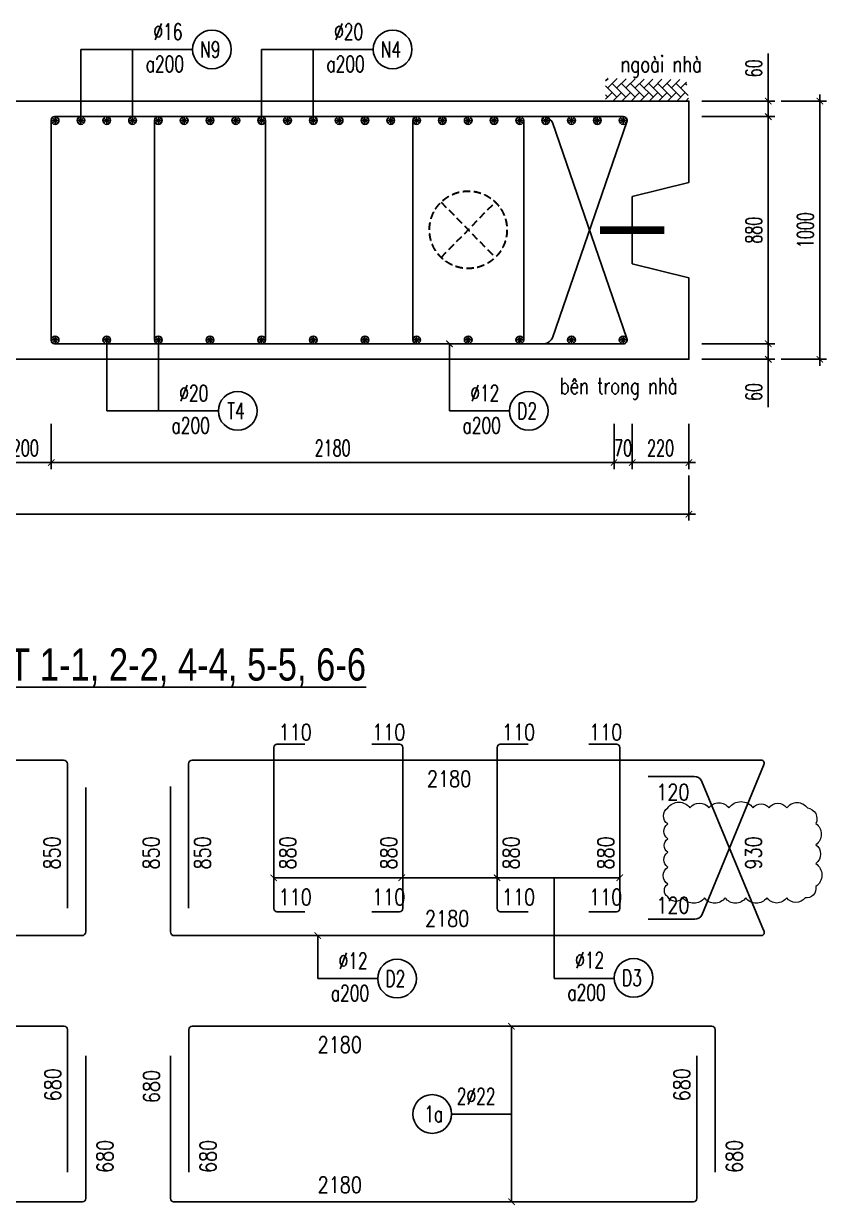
# Model space of a CAD drawing. Header units: millimetres. Extents: x -143483 to 1166745, y -1448440 to -1202244.
# Drawn here: x 222742 to 235178, y -1407462 to -1389153 of the extents above; entities that cross this region are included whole.
import ezdxf
from ezdxf.enums import TextEntityAlignment as Align

# ---------------------------------------------------------------- set-up
doc = ezdxf.new("R2010")
doc.units = ezdxf.units.MM
doc.header["$LTSCALE"] = 30
doc.header["$PDMODE"] = 3
doc.linetypes.add('DASHED', pattern=[19.05, 12.7, -6.35])
doc.layers.get('0').update_dxf_attribs({"lineweight": 9})
doc.layers.get('Defpoints').update_dxf_attribs({"lineweight": 9})
for name, color, linetype in [('ccu11-Cotthep', 9, 'Continuous'), ('ccu11-Dim', 8, 'Continuous'), ('ccu11-Hatch', 8, 'Continuous'), ('ccu11-Text', 31, 'Continuous'), ('ccu11-Thay', 7, 'Continuous'), ('ccu11-Thep', 4, 'Continuous'), ('ccu11-Thep doc', 4, 'Continuous'), ('ccu11-Thepdai', 6, 'Continuous')]:
    doc.layers.add(name, color=color, linetype=linetype)
doc.layers.add('ccu11-Khuat', color=9, linetype='DASHED', lineweight=30)
doc.layers.add('Vicom_thep doc', color=1, linetype='Continuous', lineweight=35)
doc.styles.add('ccu11-dim', font='vnsimli.shx', dxfattribs={"width": 0.65, "bigfont": 'bigfont.shx'})
doc.styles.add('ccu11-VnAvH-B', font='VHAVANB.TTF')
doc.styles.add('ccu11-vnsimli', font='vnsimli.shx', dxfattribs={"width": 0.8, "bigfont": 'vns.shx'})
doc.styles.add('ccu11-vnsimple', font='vnsimple.shx', dxfattribs={"bigfont": 'bigfont.shx'})
doc.styles.add('ccu11_simli', font='vnsimli.shx', dxfattribs={"width": 0.8})
doc.dimstyles.new('ccu11-100', dxfattribs={"dimscale": 100, "dimtxt": 2.5, "dimasz": 1, "dimexe": 1, "dimexo": 2, "dimgap": 1, "dimtad": 1, "dimdec": 0, "dimdsep": 46, "dimtxsty": 'ccu11-dim', "dimblk": 'ARCHTICK', "dimcen": -1, "dimdle": 1, "dimclrd": 256, "dimclre": 256, "dimclrt": 3, "dimadec": 0, "dimazin": 2, "dimtfac": 0.1, "dimtdec": 0, "dimtmove": 0, "dimatfit": 1, "dimldrblk": 'ARCHTICK', "dimfxl": 0, "dimtvp": 0.833333, "dimtolj": 1, "dimtzin": 12, "dimarcsym": 0})
doc.dimstyles.new('ccu11-100x4', dxfattribs={"dimscale": 100, "dimtxt": 2.5, "dimasz": 1, "dimexe": 1, "dimexo": 2, "dimgap": 1, "dimtad": 1, "dimdec": 0, "dimlfac": 0.25, "dimdsep": 46, "dimtxsty": 'ccu11-dim', "dimblk": 'ARCHTICK', "dimcen": -1, "dimdle": 1, "dimclrd": 256, "dimclre": 256, "dimclrt": 3, "dimadec": 0, "dimazin": 2, "dimtfac": 0.1, "dimtdec": 0, "dimtmove": 0, "dimatfit": 1, "dimldrblk": 'ARCHTICK', "dimfxl": 0, "dimtvp": 0.833333, "dimtolj": 1, "dimtzin": 12, "dimarcsym": 0})

# ---------------------------------------------------------------- blocks, each defined once
blk = doc.blocks.new('_ARCHTICK')
at = {"color": 0, "linetype": 'ByBlock', "const_width": 0.15}
blk.add_lwpolyline([(-0.5, -0.5), (0.5, 0.5)], dxfattribs=at)
blk = doc.blocks.new('SHD')
at = {"layer": 'ccu11-Cotthep'}
blk.add_circle((300, 0), 300, dxfattribs=at)
at = {"layer": 'ccu11-Cotthep', "color": 31, "style": 'ccu11_simli', "width": 0.8}
blk.add_attdef('DK', text='', height=250, dxfattribs=at).set_placement((-101, 65), align=Align.BOTTOM_RIGHT)
blk.add_attdef('KH', text='', height=250, dxfattribs=at).set_placement((300, 0), align=Align.MIDDLE)
blk.add_attdef('KC', text='', height=250, dxfattribs=at).set_placement((-101, -142), align=Align.TOP_RIGHT)
blk = doc.blocks.new('MCT')
at = {"ltscale": 0.005}
for p, q in [((-0.49, 0), (0.49, 0)), ((0.35, -0.35), (-0.35, 0.35)), ((-0.35, -0.35), (0.35, 0.35)), ((0, -0.49), (0, 0.49))]:
    blk.add_line(p, q, dxfattribs=at)
blk.add_circle((0, 0), 0.492, dxfattribs=at)
blk = doc.blocks.new('*U3801')
at = {"layer": 'ccu11-Thep doc', "xscale": -121.9200000001001, "yscale": 121.9200000001001, "zscale": 121.92, "rotation": 270}
blk.add_blockref('MCT', (0, 0), dxfattribs=at)
blk = doc.blocks.new('*U3802')
at = {"layer": 'ccu11-Thep doc', "color": 0, "linetype": 'ByBlock', "lineweight": -2, "transparency": 16777216}
for p in [(0, 0), (800, 0), (1600, 0), (2400, 0), (3200, 0), (4000, 0), (4800, 0), (5600, 0), (6400, 0), (7200, 0), (8000, 0)]:
    blk.add_blockref('*U3801', p, dxfattribs=at)
blk = doc.blocks.new('*U3803')
at = {"layer": 'ccu11-Thep doc', "xscale": -121.9200000001001, "yscale": 121.9200000001001, "zscale": 121.92, "rotation": 270}
blk.add_blockref('MCT', (0, 0), dxfattribs=at)
blk = doc.blocks.new('*U3804')
at = {"layer": 'ccu11-Thep doc', "color": 0, "linetype": 'ByBlock', "lineweight": -2, "transparency": 16777216}
for p in [(0, 0), (800, 0), (1600, 0), (2400, 0), (3200, 0), (4000, 0), (4800, 0), (5600, 0), (6400, 0), (7200, 0), (8000, 0)]:
    blk.add_blockref('*U3803', p, dxfattribs=at)
blk = doc.blocks.new('*D3905')
at = {"layer": 'ccu11-Dim', "linetype": 'ByBlock', "lineweight": -2, "ltscale": 30, "transparency": 16777216}
for p, q in [((232169, -1395353), (232169, -1396053)), ((233049, -1395353), (233049, -1396053)), ((233149, -1395953), (232069, -1395953))]:
    blk.add_line(p, q, dxfattribs=at)
at = {"layer": 'Defpoints', "color": 0, "linetype": 'ByBlock', "ltscale": 30, "transparency": 16777216}
for p in [(232169, -1395153), (233049, -1395153), (232169, -1395953)]:
    blk.add_point(p, dxfattribs=at)
at = {"layer": 'ccu11-Dim', "linetype": 'ByBlock', "lineweight": -2, "ltscale": 30, "transparency": 16777216, "xscale": 100, "yscale": 100, "zscale": 100, "rotation": 180}
blk.add_blockref('_ARCHTICK', (232169, -1395953), dxfattribs=at)
at = {"layer": 'ccu11-Dim', "linetype": 'ByBlock', "lineweight": -2, "ltscale": 30, "transparency": 16777216, "xscale": 100, "yscale": 100, "zscale": 100}
blk.add_blockref('_ARCHTICK', (233049, -1395953), dxfattribs=at)
at = {"layer": 'ccu11-Dim', "color": 3, "linetype": 'ByBlock', "ltscale": 30, "transparency": 16777216, "insert": (232609, -1395728), "char_height": 250, "attachment_point": 5, "style": 'ccu11-dim'}
blk.add_mtext('\\A1;220', dxfattribs=at)
blk = doc.blocks.new('*D3906')
at = {"layer": 'ccu11-Dim', "linetype": 'ByBlock', "lineweight": -2, "ltscale": 30, "transparency": 16777216}
for p, q in [((210649, -1396153), (210649, -1396853)), ((233049, -1396153), (233049, -1396853)), ((210549, -1396753), (233149, -1396753))]:
    blk.add_line(p, q, dxfattribs=at)
at = {"layer": 'Defpoints', "color": 0, "linetype": 'ByBlock', "ltscale": 30, "transparency": 16777216}
for p in [(210649, -1395953), (233049, -1395953), (233049, -1396753)]:
    blk.add_point(p, dxfattribs=at)
at = {"layer": 'ccu11-Dim', "linetype": 'ByBlock', "lineweight": -2, "ltscale": 30, "transparency": 16777216, "xscale": 100, "yscale": 100, "zscale": 100, "rotation": 180}
blk.add_blockref('_ARCHTICK', (210649, -1396753), dxfattribs=at)
at = {"layer": 'ccu11-Dim', "linetype": 'ByBlock', "lineweight": -2, "ltscale": 30, "transparency": 16777216, "xscale": 100, "yscale": 100, "zscale": 100}
blk.add_blockref('_ARCHTICK', (233049, -1396753), dxfattribs=at)
at = {"layer": 'ccu11-Dim', "color": 3, "linetype": 'ByBlock', "ltscale": 30, "transparency": 16777216, "insert": (221849, -1396528), "char_height": 250, "attachment_point": 5, "style": 'ccu11-dim'}
blk.add_mtext('\\A1;5600', dxfattribs=at)
blk = doc.blocks.new('*D3907')
at = {"layer": 'ccu11-Dim', "linetype": 'ByBlock', "lineweight": -2, "ltscale": 30, "transparency": 16777216}
for p, q in [((231889, -1395353), (231889, -1396053)), ((232169, -1395353), (232169, -1396053)), ((231889, -1395953), (231789, -1395953)), ((232169, -1395953), (231889, -1395953)), ((232169, -1395953), (232269, -1395953))]:
    blk.add_line(p, q, dxfattribs=at)
at = {"layer": 'Defpoints', "color": 0, "linetype": 'ByBlock', "ltscale": 30, "transparency": 16777216}
for p in [(231889, -1395153), (232169, -1395153), (231889, -1395953)]:
    blk.add_point(p, dxfattribs=at)
at = {"layer": 'ccu11-Dim', "linetype": 'ByBlock', "lineweight": -2, "ltscale": 30, "transparency": 16777216, "xscale": 100, "yscale": 100, "zscale": 100}
blk.add_blockref('_ARCHTICK', (231889, -1395953), dxfattribs=at)
at = {"layer": 'ccu11-Dim', "linetype": 'ByBlock', "lineweight": -2, "ltscale": 30, "transparency": 16777216, "xscale": 100, "yscale": 100, "zscale": 100, "rotation": 180}
blk.add_blockref('_ARCHTICK', (232169, -1395953), dxfattribs=at)
at = {"layer": 'ccu11-Dim', "color": 3, "linetype": 'ByBlock', "ltscale": 30, "transparency": 16777216, "insert": (232029, -1395728), "char_height": 250, "attachment_point": 5, "style": 'ccu11-dim'}
blk.add_mtext('\\A1;70', dxfattribs=at)
blk = doc.blocks.new('*D3908')
at = {"layer": 'ccu11-Dim', "linetype": 'ByBlock', "lineweight": -2, "ltscale": 30, "transparency": 16777216}
for p, q in [((222368, -1395353), (222368, -1396053)), ((223168, -1395353), (223168, -1396053)), ((222268, -1395953), (223268, -1395953))]:
    blk.add_line(p, q, dxfattribs=at)
at = {"layer": 'Defpoints', "color": 0, "linetype": 'ByBlock', "ltscale": 30, "transparency": 16777216}
for p in [(222368, -1395153), (223168, -1395153), (223168, -1395953)]:
    blk.add_point(p, dxfattribs=at)
at = {"layer": 'ccu11-Dim', "linetype": 'ByBlock', "lineweight": -2, "ltscale": 30, "transparency": 16777216, "xscale": 100, "yscale": 100, "zscale": 100, "rotation": 180}
blk.add_blockref('_ARCHTICK', (222368, -1395953), dxfattribs=at)
at = {"layer": 'ccu11-Dim', "linetype": 'ByBlock', "lineweight": -2, "ltscale": 30, "transparency": 16777216, "xscale": 100, "yscale": 100, "zscale": 100}
blk.add_blockref('_ARCHTICK', (223168, -1395953), dxfattribs=at)
at = {"layer": 'ccu11-Dim', "color": 3, "linetype": 'ByBlock', "ltscale": 30, "transparency": 16777216, "insert": (222768, -1395728), "char_height": 250, "attachment_point": 5, "style": 'ccu11-dim'}
blk.add_mtext('\\A1;200', dxfattribs=at)
blk = doc.blocks.new('*D3909')
at = {"layer": 'ccu11-Dim', "linetype": 'ByBlock', "lineweight": -2, "ltscale": 30, "transparency": 16777216}
for p, q in [((223168, -1395353), (223168, -1396053)), ((231889, -1395353), (231889, -1396053)), ((223068, -1395953), (231989, -1395953))]:
    blk.add_line(p, q, dxfattribs=at)
at = {"layer": 'Defpoints', "color": 0, "linetype": 'ByBlock', "ltscale": 30, "transparency": 16777216}
for p in [(223168, -1395153), (231889, -1395153), (231889, -1395953)]:
    blk.add_point(p, dxfattribs=at)
at = {"layer": 'ccu11-Dim', "linetype": 'ByBlock', "lineweight": -2, "ltscale": 30, "transparency": 16777216, "xscale": 100, "yscale": 100, "zscale": 100, "rotation": 180}
blk.add_blockref('_ARCHTICK', (223168, -1395953), dxfattribs=at)
at = {"layer": 'ccu11-Dim', "linetype": 'ByBlock', "lineweight": -2, "ltscale": 30, "transparency": 16777216, "xscale": 100, "yscale": 100, "zscale": 100}
blk.add_blockref('_ARCHTICK', (231889, -1395953), dxfattribs=at)
at = {"layer": 'ccu11-Dim', "color": 3, "linetype": 'ByBlock', "ltscale": 30, "transparency": 16777216, "insert": (227529, -1395728), "char_height": 250, "attachment_point": 5, "style": 'ccu11-dim'}
blk.add_mtext('\\A1;2180', dxfattribs=at)
blk = doc.blocks.new('*D3912')
at = {"layer": 'ccu11-Dim', "linetype": 'ByBlock', "lineweight": -2, "ltscale": 30, "transparency": 16777216}
for p, q in [((234278, -1390353), (234278, -1389613)), ((233249, -1390353), (234378, -1390353)), ((234278, -1390593), (234278, -1390353)), ((233249, -1390593), (234378, -1390593)), ((234278, -1390593), (234278, -1390693))]:
    blk.add_line(p, q, dxfattribs=at)
at = {"layer": 'Defpoints', "color": 0, "linetype": 'ByBlock', "ltscale": 30, "transparency": 16777216}
for p in [(233049, -1390353), (233049, -1390593), (234278, -1390593)]:
    blk.add_point(p, dxfattribs=at)
at = {"layer": 'ccu11-Dim', "linetype": 'ByBlock', "lineweight": -2, "ltscale": 30, "transparency": 16777216, "xscale": 100, "yscale": 100, "zscale": 100}
for p, rotation in [((234278, -1390353), 270), ((234278, -1390593), 90)]:
    blk.add_blockref('_ARCHTICK', p, dxfattribs=dict(at, rotation=rotation))
at = {"layer": 'ccu11-Dim', "color": 3, "linetype": 'ByBlock', "ltscale": 30, "transparency": 16777216, "insert": (234053, -1389845), "char_height": 250, "attachment_point": 5, "rotation": 90, "style": 'ccu11-dim'}
blk.add_mtext('\\A1;60', dxfattribs=at)
blk = doc.blocks.new('*D3913')
at = {"layer": 'ccu11-Dim', "linetype": 'ByBlock', "lineweight": -2, "ltscale": 30, "transparency": 16777216}
for p, q in [((234278, -1390493), (234278, -1394213)), ((233249, -1390593), (234378, -1390593)), ((233249, -1394113), (234378, -1394113))]:
    blk.add_line(p, q, dxfattribs=at)
at = {"layer": 'Defpoints', "color": 0, "linetype": 'ByBlock', "ltscale": 30, "transparency": 16777216}
for p in [(233049, -1390593), (233049, -1394113), (234278, -1394113)]:
    blk.add_point(p, dxfattribs=at)
at = {"layer": 'ccu11-Dim', "linetype": 'ByBlock', "lineweight": -2, "ltscale": 30, "transparency": 16777216, "xscale": 100, "yscale": 100, "zscale": 100}
for p, rotation in [((234278, -1390593), 90), ((234278, -1394113), 270)]:
    blk.add_blockref('_ARCHTICK', p, dxfattribs=dict(at, rotation=rotation))
at = {"layer": 'ccu11-Dim', "color": 3, "linetype": 'ByBlock', "ltscale": 30, "transparency": 16777216, "insert": (234053, -1392353), "char_height": 250, "attachment_point": 5, "rotation": 90, "style": 'ccu11-dim'}
blk.add_mtext('\\A1;880', dxfattribs=at)
blk = doc.blocks.new('*D3914')
at = {"layer": 'ccu11-Dim', "linetype": 'ByBlock', "lineweight": -2, "ltscale": 30, "transparency": 16777216}
for p, q in [((234278, -1394113), (234278, -1394013)), ((233249, -1394113), (234378, -1394113)), ((234278, -1394113), (234278, -1394353)), ((233249, -1394353), (234378, -1394353)), ((234278, -1394353), (234278, -1395093))]:
    blk.add_line(p, q, dxfattribs=at)
at = {"layer": 'Defpoints', "color": 0, "linetype": 'ByBlock', "ltscale": 30, "transparency": 16777216}
for p in [(233049, -1394113), (234278, -1394113), (233049, -1394353)]:
    blk.add_point(p, dxfattribs=at)
at = {"layer": 'ccu11-Dim', "linetype": 'ByBlock', "lineweight": -2, "ltscale": 30, "transparency": 16777216, "xscale": 100, "yscale": 100, "zscale": 100}
for p, rotation in [((234278, -1394113), 270), ((234278, -1394353), 90)]:
    blk.add_blockref('_ARCHTICK', p, dxfattribs=dict(at, rotation=rotation))
at = {"layer": 'ccu11-Dim', "color": 3, "linetype": 'ByBlock', "ltscale": 30, "transparency": 16777216, "insert": (234053, -1394861), "char_height": 250, "attachment_point": 5, "rotation": 90, "style": 'ccu11-dim'}
blk.add_mtext('\\A1;60', dxfattribs=at)
blk = doc.blocks.new('*D3915')
at = {"layer": 'ccu11-Dim', "linetype": 'ByBlock', "lineweight": -2, "ltscale": 30, "transparency": 16777216}
for p, q in [((234478, -1390353), (235178, -1390353)), ((235078, -1390253), (235078, -1394453)), ((234478, -1394353), (235178, -1394353))]:
    blk.add_line(p, q, dxfattribs=at)
at = {"layer": 'Defpoints', "color": 0, "linetype": 'ByBlock', "ltscale": 30, "transparency": 16777216}
for p in [(234278, -1390353), (234278, -1394353), (235078, -1394353)]:
    blk.add_point(p, dxfattribs=at)
at = {"layer": 'ccu11-Dim', "linetype": 'ByBlock', "lineweight": -2, "ltscale": 30, "transparency": 16777216, "xscale": 100, "yscale": 100, "zscale": 100}
for p, rotation in [((235078, -1390353), 90), ((235078, -1394353), 270)]:
    blk.add_blockref('_ARCHTICK', p, dxfattribs=dict(at, rotation=rotation))
at = {"layer": 'ccu11-Dim', "color": 3, "linetype": 'ByBlock', "ltscale": 30, "transparency": 16777216, "insert": (234853, -1392353), "char_height": 250, "attachment_point": 5, "rotation": 90, "style": 'ccu11-dim'}
blk.add_mtext('\\A1;1000', dxfattribs=at)
blk = doc.blocks.new('ccu11_block_thep')
at = {"layer": 'ccu11-Thep', "color": 3}
for p, q in [((-0.4, 0), (0.4, 0)), ((-0.28, 0.28), (0.28, -0.28)), ((0.28, 0.28), (-0.28, -0.28)), ((0, 0.4), (0, -0.4))]:
    blk.add_line(p, q, dxfattribs=at)
at = {"layer": 'ccu11-Thep', "color": 1, "const_width": 0.0667}
blk.add_lwpolyline([(-0.4, 0, 1), (0.4, 0, 1), (-0.4, 0, 1)], format="xyb", dxfattribs=at)
at = {"layer": 'ccu11-Thep', "color": 1}
blk.add_circle((0, 0), 0.4, dxfattribs=at)
blk = doc.blocks.new('*U3795')
at = {"layer": 'Vicom_thep doc', "xscale": -150, "yscale": 150, "zscale": 150, "rotation": 180}
blk.add_blockref('ccu11_block_thep', (0, 0), dxfattribs=at)
blk = doc.blocks.new('*U3796')
at = {"layer": 'ccu11-Thep doc', "color": 0, "linetype": 'ByBlock', "lineweight": -2, "transparency": 16777216}
for p in [(0, 0), (800, 0), (1600, 0), (2400, 0), (3200, 0), (4000, 0), (4800, 0), (5600, 0), (6400, 0), (7200, 0), (8000, 0)]:
    blk.add_blockref('*U3795', p, dxfattribs=at)

msp = doc.modelspace()

# ---------------------------------------------------------------- hatches: boundary and pattern name
at = {"layer": 'ccu11-Hatch', "ltscale": 10}
h = msp.add_hatch(dxfattribs=at)
h.set_pattern_fill('AR-HBONE', color=256, scale=25, angle=270, style=0)
h.set_pattern_definition([(45, (-3030093.46, 386103.2), (141.4213562, 4e-14), [300, -100]), (315, (-3030022.75, 386173.91), (141.4213562, 4e-14), [300, -100])])
h.paths.add_polyline_path([(231757.04, -1390000.27), (231757.04, -1390352.99), (233049.39, -1390352.99), (233006.54, -1390021.69)])

# ---------------------------------------------------------------- linework, layer by layer
at = {"layer": 'ccu11-Khuat', "ltscale": 0.3}
for p, q in [((229210.28, -1391917.28), (230048.51, -1392775.98)), ((229210.28, -1392775.98), (230048.51, -1391917.28))]:
    msp.add_line(p, q, dxfattribs=at)
msp.add_circle((229629.39, -1392346.63), 600, dxfattribs=at)
at = {"layer": 'ccu11-Thay'}
msp.add_lwpolyline([(210649.39, -1394352.99), (233049.39, -1394352.99), (233049.39, -1393092.99), (232169.63, -1392872.99), (232169.63, -1391832.99), (233049.39, -1391612.99), (233049.39, -1390352.99), (210649.39, -1390352.99), (210649.39, -1391612.99), (209769.63, -1391832.99), (209769.63, -1392872.99), (210649.39, -1393092.99)], close=True, dxfattribs=at)
at = {"layer": 'ccu11-Thep', "const_width": 120}
msp.add_lwpolyline([(231669.39, -1392352.99), (232669.39, -1392352.99)], dxfattribs=at)
at = {"layer": 'ccu11-Thepdai'}
for points in [[(230101.19, -1390592.99), (230821.66, -1390592.99, -0.23620228), (230933.43, -1390685.74), (232087.3, -1394032.49, -0.5204497), (232030.92, -1394112.99), (223219.39, -1394112.99, -0.41421356), (223169.39, -1394062.99), (223169.39, -1390642.99, -0.41421356), (223219.39, -1390592.99), (232030.92, -1390592.99, -0.5204497), (232087.3, -1390673.49), (230933.43, -1394020.24, -0.23620228), (230821.66, -1394112.99), (230101.19, -1394112.99)], [(225249.39, -1390592.99), (224829.39, -1390592.99, 0.41421356), (224769.39, -1390652.99), (224769.39, -1394052.99, 0.41421356), (224829.39, -1394112.99), (225249.39, -1394112.99)], [(226009.39, -1390592.99), (226429.39, -1390592.99, -0.41421356), (226489.39, -1390652.99), (226489.39, -1394052.99, -0.41421356), (226429.39, -1394112.99), (226009.39, -1394112.99)], [(229249.39, -1390592.99), (228829.39, -1390592.99, 0.41421356), (228769.39, -1390652.99), (228769.39, -1394052.99, 0.41421356), (228829.39, -1394112.99), (229249.39, -1394112.99)], [(230009.39, -1390592.99), (230429.39, -1390592.99, -0.41421356), (230489.39, -1390652.99), (230489.39, -1394052.99, -0.41421356), (230429.39, -1394112.99), (230009.39, -1394112.99)], [(211909.64, -1402856.91), (211909.64, -1400622.93, -0.41421356), (211969.64, -1400562.93), (223359.41, -1400562.93, -0.41421356), (223419.41, -1400622.93), (223419.41, -1402856.91)], [(232418.21, -1403029.19), (233138.68, -1403029.19, 0.26628921), (233250.45, -1402965.12), (234203.9, -1400645.61, 0.64209887), (234166.06, -1400562.93), (225356.35, -1400562.93, 0.41421356), (225296.35, -1400622.93), (225296.35, -1402856.91)], [(225016.06, -1400973.41), (225016.06, -1403222.93, 0.41421356), (225076.06, -1403282.93), (234167.04, -1403282.93, 0.65283078), (234203.88, -1403199.12), (233242.97, -1400881.93, 0.30093739), (233131.2, -1400817.87), (232418.21, -1400817.87)], [(212194.64, -1400988.95), (212194.64, -1403222.93, 0.41421356), (212254.64, -1403282.93), (223644.52, -1403282.93, 0.41421356), (223704.52, -1403222.93), (223704.52, -1400988.95)], [(233454.08, -1406946.64), (233454.08, -1404736.64, 0.41421356), (233404.08, -1404686.64), (225351.06, -1404686.64, 0.41421356), (225301.06, -1404736.64), (225301.06, -1406946.64)]]:
    msp.add_lwpolyline(points, format="xyb", dxfattribs=at)
at = {"layer": 'ccu11-Thepdai', "flags": 128}
for points in [[(227096.06, -1400315.68), (226666.06, -1400315.68, 0.38911631), (226616.06, -1400365.68), (226616.06, -1402810.45), (226616.06, -1402862.75, 0.38911631), (226666.06, -1402912.75), (227096.06, -1402912.75)], [(228136.39, -1400315.68), (228566.39, -1400315.68, -0.38911631), (228616.39, -1400365.68), (228616.39, -1402810.45), (228616.39, -1402862.75, -0.38911631), (228566.39, -1402912.75), (228136.39, -1402912.75)], [(230556.77, -1400315.68), (230126.77, -1400315.68, 0.38911631), (230076.77, -1400365.68), (230076.77, -1402810.45), (230076.77, -1402862.75, 0.38911631), (230126.77, -1402912.75), (230556.77, -1402912.75)], [(231497.6, -1400315.68), (231927.6, -1400315.68, -0.38911631), (231977.6, -1400365.68), (231977.6, -1402810.45), (231977.6, -1402862.75, -0.38911631), (231927.6, -1402912.75), (231497.6, -1402912.75)]]:
    msp.add_lwpolyline(points, format="xyb", dxfattribs=at)
at = {"layer": 'ccu11-Thepdai', "linetype": 'ByBlock', "ltscale": 30}
for points in [[(211909.64, -1406946.64), (211909.64, -1404736.64, -0.41421356), (211959.64, -1404686.64), (223369.41, -1404686.64, -0.41421356), (223419.41, -1404736.64), (223419.41, -1406946.64)], [(212194.64, -1405146.64), (212194.64, -1407356.64, 0.41421356), (212244.64, -1407406.64), (223654.52, -1407406.64, 0.41421356), (223704.52, -1407356.64), (223704.52, -1405146.64)], [(225016.06, -1405146.64), (225016.06, -1407356.64, 0.41421356), (225066.06, -1407406.64), (233119.08, -1407406.64, 0.41421356), (233169.08, -1407356.64), (233169.08, -1405146.64)]]:
    msp.add_lwpolyline(points, format="xyb", dxfattribs=at)
at = {"layer": 'Defpoints', "color": 1}
msp.add_lwpolyline([(232719.33, -1401304.33, -0.52056705), (233064.43, -1401304.33, -0.52056705), (233357.65, -1401304.33, -0.52056705), (233668.95, -1401304.33, -0.52056705), (234042.32, -1401304.33, -0.52056705), (234289.58, -1401304.33, -0.52056705), (234563.86, -1401304.33, -0.52056705), (234884.21, -1401304.33, -0.52056705), (235013.86, -1401547.6, -0.52056705), (235013.86, -1401874.02, -0.52056705), (235013.86, -1402163.7, -0.52056705), (235013.86, -1402524.12, -0.52056705), (234847.05, -1402696.59, -0.52056705), (234563.45, -1402696.59, -0.52056705), (234253.67, -1402696.59, -0.52056705), (233929.63, -1402696.59, -0.52056705), (233609.61, -1402696.59, -0.52056705), (233289.26, -1402696.59, -0.52056705), (232960.33, -1402696.59, -0.52056705), (232719.33, -1402682.34, -0.52056705), (232719.33, -1402484.51, -0.52056705), (232719.33, -1402220, -0.52056705), (232719.33, -1401991.93, -0.52056705), (232719.33, -1401782.15, -0.52056705), (232719.33, -1401552.45, -0.52056705)], format="xyb", close=True, dxfattribs=at)

# ---------------------------------------------------------------- block references
at = {"layer": 'ccu11-Cotthep'}
ref = msp.add_blockref('SHD', (225358.39, -1389552.63), dxfattribs=at)
ref.add_attrib('KH', 'N9', dxfattribs={"color": 31, "height": 250, "style": 'ccu11-vnsimple', "width": 0.7}).set_placement((225633.39, -1389552.63), align=Align.MIDDLE_CENTER)
ref.add_attrib('KC', 'a200', dxfattribs={"color": 31, "height": 250, "style": 'ccu11-vnsimple', "width": 0.7}).set_placement((224929.81, -1389652.63), align=Align.TOP_CENTER)
ref.add_attrib('DK', '`16', dxfattribs={"color": 31, "height": 250, "style": 'ccu11-vnsimple', "width": 0.7}).set_placement((224977.61, -1389477.63), align=Align.BOTTOM_CENTER)
ref = msp.add_blockref('SHD', (228158.39, -1389552.63), dxfattribs=at)
ref.add_attrib('KH', 'N4', dxfattribs={"color": 31, "height": 250, "style": 'ccu11-vnsimple', "width": 0.7}).set_placement((228433.39, -1389552.63), align=Align.MIDDLE_CENTER)
ref.add_attrib('KC', 'a200', dxfattribs={"color": 31, "height": 250, "style": 'ccu11-vnsimple', "width": 0.7}).set_placement((227729.81, -1389652.63), align=Align.TOP_CENTER)
ref.add_attrib('DK', '`20', dxfattribs={"color": 31, "height": 250, "style": 'ccu11-vnsimple', "width": 0.7}).set_placement((227777.61, -1389477.63), align=Align.BOTTOM_CENTER)
ref = msp.add_blockref('SHD', (225758.39, -1395153.35), dxfattribs=at)
ref.add_attrib('KH', 'T4', dxfattribs={"color": 31, "height": 250, "style": 'ccu11-vnsimple', "width": 0.7}).set_placement((226033.39, -1395153.35), align=Align.MIDDLE_CENTER)
ref.add_attrib('KC', 'a200', dxfattribs={"color": 31, "height": 250, "style": 'ccu11-vnsimple', "width": 0.7}).set_placement((225329.81, -1395253.35), align=Align.TOP_CENTER)
ref.add_attrib('DK', '`20', dxfattribs={"color": 31, "height": 250, "style": 'ccu11-vnsimple', "width": 0.7}).set_placement((225377.61, -1395078.35), align=Align.BOTTOM_CENTER)
ref = msp.add_blockref('SHD', (230267.72, -1395153.35), dxfattribs=at)
ref.add_attrib('KH', 'D2', dxfattribs={"color": 31, "height": 250, "style": 'ccu11-vnsimple', "width": 0.7}).set_placement((230542.72, -1395153.35), align=Align.MIDDLE_CENTER)
ref.add_attrib('KC', 'a200', dxfattribs={"color": 31, "height": 250, "style": 'ccu11-vnsimple', "width": 0.7}).set_placement((229839.14, -1395253.35), align=Align.TOP_CENTER)
ref.add_attrib('DK', '`12', dxfattribs={"color": 31, "height": 250, "style": 'ccu11-vnsimple', "width": 0.7}).set_placement((229886.94, -1395078.35), align=Align.BOTTOM_CENTER)
at = {"layer": 'ccu11-Cotthep', "yscale": 100, "zscale": 100, "rotation": 180}
for p, xscale in [((226616.06, -1402386.05), -100), ((228600.19, -1402386.05), 100), ((230076.77, -1402386.05), -100)]:
    msp.add_blockref('_ARCHTICK', p, dxfattribs=dict(at, xscale=xscale))
at = {"layer": 'ccu11-Cotthep'}
ref = msp.add_blockref('SHD', (228226.65, -1403948.89), dxfattribs=at)
ref.add_attrib('KH', 'D2', dxfattribs={"color": 31, "height": 250, "style": 'ccu11-vnsimple', "width": 0.7}).set_placement((228501.65, -1403948.89), align=Align.MIDDLE_CENTER)
ref.add_attrib('KC', 'a200', dxfattribs={"color": 31, "height": 250, "style": 'ccu11-vnsimple', "width": 0.7}).set_placement((227798.06, -1404048.89), align=Align.TOP_CENTER)
ref.add_attrib('DK', '`12', dxfattribs={"color": 31, "height": 250, "style": 'ccu11-vnsimple', "width": 0.7}).set_placement((227845.86, -1403873.89), align=Align.BOTTOM_CENTER)
ref = msp.add_blockref('SHD', (231891.46, -1403937.89), dxfattribs=at)
ref.add_attrib('KH', 'D3', dxfattribs={"color": 31, "height": 250, "style": 'ccu11-vnsimple', "width": 0.7}).set_placement((232166.46, -1403937.89), align=Align.MIDDLE_CENTER)
ref.add_attrib('KC', 'a200', dxfattribs={"color": 31, "height": 250, "style": 'ccu11-vnsimple', "width": 0.7}).set_placement((231462.88, -1404037.89), align=Align.TOP_CENTER)
ref.add_attrib('DK', '`12', dxfattribs={"color": 31, "height": 250, "style": 'ccu11-vnsimple', "width": 0.7}).set_placement((231510.68, -1403862.89), align=Align.BOTTOM_CENTER)
ref = msp.add_blockref('SHD', (229371.09, -1406046.64), dxfattribs=dict(at, xscale=-1))
ref.add_attrib('KH', '1a', dxfattribs={"color": 31, "height": 250, "style": 'ccu11-vnsimple', "width": 0.7}).set_placement((229096.09, -1406046.64), align=Align.MIDDLE_CENTER)
ref.add_attrib('DK', '2`22', dxfattribs={"color": 31, "height": 250, "style": 'ccu11-vnsimple', "width": 0.7}).set_placement((229751.88, -1405971.64), align=Align.BOTTOM_CENTER)
at = {"layer": 'ccu11-Thep doc'}
for name, p in [('*U3796', (223629.39, -1390652.99)), ('*U3802', (223229.39, -1390652.99))]:
    msp.add_blockref(name, p, dxfattribs=at)
at = {"layer": 'ccu11-Thep doc', "xscale": 121.9200000001001, "yscale": 121.9200000001001, "zscale": 121.9200000001001, "rotation": 90.00000000000001}
for p in [(232029.75, -1390652.99), (232029.75, -1394052.99)]:
    msp.add_blockref('MCT', p, dxfattribs=at)
at = {"layer": 'ccu11-Thep doc', "xscale": -1, "rotation": 180}
msp.add_blockref('*U3804', (223229.39, -1394052.99), dxfattribs=at)

# ---------------------------------------------------------------- texts
at = {"layer": 'ccu11-Text', "linetype": 'Continuous', "style": 'ccu11-vnsimli', "width": 0.75}
for s, p in [('ngoµi nhµ', (232620.22, -1389904.85)), ('bªn trong nhµ', (231961.98, -1394891.46))]:
    msp.add_text(s, height=250, dxfattribs=at).set_placement(p, align=Align.CENTER)
at = {"layer": 'ccu11-Text', "color": 6, "style": 'ccu11-VnAvH-B', "width": 0.8}
msp.add_text('%%ucÊu t¹o cèt ®ai mÆt c¾t 1-1, 2-2, 4-4, 5-5, 6-6', height=500, dxfattribs=at).set_placement((221849.39, -1399331.46), align=Align.CENTER)
at = {"layer": 'ccu11-Text', "style": 'ccu11-vnsimli', "width": 0.8}
for s, p in [('110', (226691.7, -1400255.25)), ('110', (228140.76, -1400255.25)), ('110', (230152.4, -1400255.25)), ('110', (231501.96, -1400255.25)), ('2180', (228990.33, -1400978.19)), ('120', (232543.45, -1401184.48)), ('110', (226691.7, -1402809.96)), ('110', (228140.76, -1402809.96)), ('110', (230152.4, -1402809.96)), ('110', (231501.96, -1402809.96)), ('120', (232543.45, -1402937.58)), ('2180', (228960.1, -1403143.72)), ('2180', (227296.55, -1405096.68)), ('2180', (227296.55, -1407267.43))]:
    msp.add_text(s, height=250, dxfattribs=at).set_placement(p)
for s, p in [('850', (223307.11, -1402258.66)), ('850', (224843.74, -1402258.66)), ('850', (225639.03, -1402258.66)), ('880', (226958.75, -1402258.66)), ('880', (228523.71, -1402258.66)), ('880', (230419.45, -1402258.66)), ('880', (231884.91, -1402258.66)), ('930', (234173.45, -1402258.66)), ('680', (223319.46, -1405850.43)), ('680', (224847.67, -1405877.75)), ('680', (233064.42, -1405850.43)), ('680', (224127.11, -1406960.63)), ('680', (225723.64, -1406960.63)), ('680', (233876.66, -1406960.63))]:
    msp.add_text(s, height=250, rotation=90, dxfattribs=at).set_placement(p)

# ---------------------------------------------------------------- dimensions: what is measured, and where the dimension line sits
at = {"layer": 'ccu11-Dim', "linetype": 'ByBlock', "ltscale": 30}
for base, p1, p2, angle, picture, middle in [((234277.79, -1390592.99), (233049.39, -1390352.99), (233049.39, -1390592.99), 90, '*D3912', (234277.79, -1389845.01)), ((234277.79, -1394112.99), (233049.39, -1394352.99), (233049.39, -1394112.99), 270, '*D3914', (234277.79, -1394860.98))]:
    dim = msp.add_linear_dim(base=base, p1=p1, p2=p2, angle=angle, dimstyle='ccu11-100x4', dxfattribs=at)
    dim.commit()
    dim.dimension.update_dxf_attribs({"geometry": picture, "text_midpoint": middle, "dimtype": 160})
dim = msp.add_linear_dim(base=(235077.79, -1394352.99), p1=(234277.79, -1390352.99), p2=(234277.79, -1394352.99), angle=90, dimstyle='ccu11-100x4', dxfattribs=at)
dim.commit()
dim.dimension.update_dxf_attribs({"geometry": '*D3915', "text_midpoint": (234852.79, -1392352.99)})
dim = msp.add_linear_dim(base=(234277.79, -1394112.99), p1=(233049.39, -1390592.99), p2=(233049.39, -1394112.99), angle=90, dimstyle='ccu11-100x4', override={"dimtmove": 1}, dxfattribs=at)
dim.commit()
dim.dimension.update_dxf_attribs({"geometry": '*D3913', "text_midpoint": (234052.79, -1392352.99)})
for base, p1, p2, picture, middle in [((223167.89, -1395953.35), (222367.89, -1395153.35), (223167.89, -1395153.35), '*D3908', (222767.89, -1395728.35)), ((231889.39, -1395953.35), (223167.89, -1395153.35), (231889.39, -1395153.35), '*D3909', (227528.64, -1395728.35)), ((232169.39, -1395953.35), (233049.39, -1395153.35), (232169.39, -1395153.35), '*D3905', (232609.39, -1395728.35)), ((233049.39, -1396753.35), (210649.39, -1395953.35), (233049.39, -1395953.35), '*D3906', (221849.39, -1396528.35))]:
    dim = msp.add_linear_dim(base=base, p1=p1, p2=p2, dimstyle='ccu11-100x4', dxfattribs=at)
    dim.commit()
    dim.dimension.update_dxf_attribs({"geometry": picture, "text_midpoint": middle})
dim = msp.add_linear_dim(base=(231889.39, -1395953.35), p1=(232169.39, -1395153.35), p2=(231889.39, -1395153.35), dimstyle='ccu11-100x4', override={"dimtix": 1}, dxfattribs=at)
dim.commit()
dim.dimension.update_dxf_attribs({"geometry": '*D3907', "text_midpoint": (232029.39, -1395728.35)})

# ---------------------------------------------------------------- leaders
at = {"layer": 'ccu11-Cotthep'}
for points in [[(223629.39, -1390652.99), (223629.39, -1389552.63), (225358.39, -1389552.63)], [(224429.39, -1390652.99), (224429.39, -1389552.63), (225358.39, -1389552.63)], [(226429.39, -1390652.99), (226429.39, -1389552.63), (228158.39, -1389552.63)], [(227229.39, -1390652.99), (227229.39, -1389552.63), (228158.39, -1389552.63)], [(224029.39, -1394052.99), (224029.39, -1395153.35), (225758.39, -1395153.35)], [(224829.39, -1394052.99), (224829.39, -1395153.35), (225758.39, -1395153.35)]]:
    msp.add_leader(points, dimstyle='ccu11-100', override={"dimasz": 1.5, "dimgap": 1, "dimtad": 0, "dimldrblk": 'None', "dimfxl": 3, "dimfxlon": 1, "dimtfill": 1, "dimarcsym": 1}, dxfattribs=at)
at = {"layer": 'ccu11-Cotthep', "linetype": 'ByBlock', "ltscale": 30}
for points in [[(229338.72, -1394112.99), (229338.72, -1395153.35), (230267.72, -1395153.35)], [(231977.6, -1402386.05), (226616.06, -1402386.05)], [(227297.65, -1403282.93), (227297.65, -1403948.89), (228226.65, -1403948.89)], [(230300.09, -1404686.64), (230300.09, -1406046.64), (229371.09, -1406046.64)], [(230300.09, -1407406.64), (230300.09, -1406046.64), (229371.09, -1406046.64)]]:
    msp.add_leader(points, dimstyle='ccu11-100x4', dxfattribs=at)
msp.add_leader([(230962.34, -1402386.05), (230962.34, -1403948.89), (231891.46, -1403948.89)], dimstyle='ccu11-100x4', override={"dimldrblk": 'None'}, dxfattribs=at)

doc.saveas('drawing.dxf')
